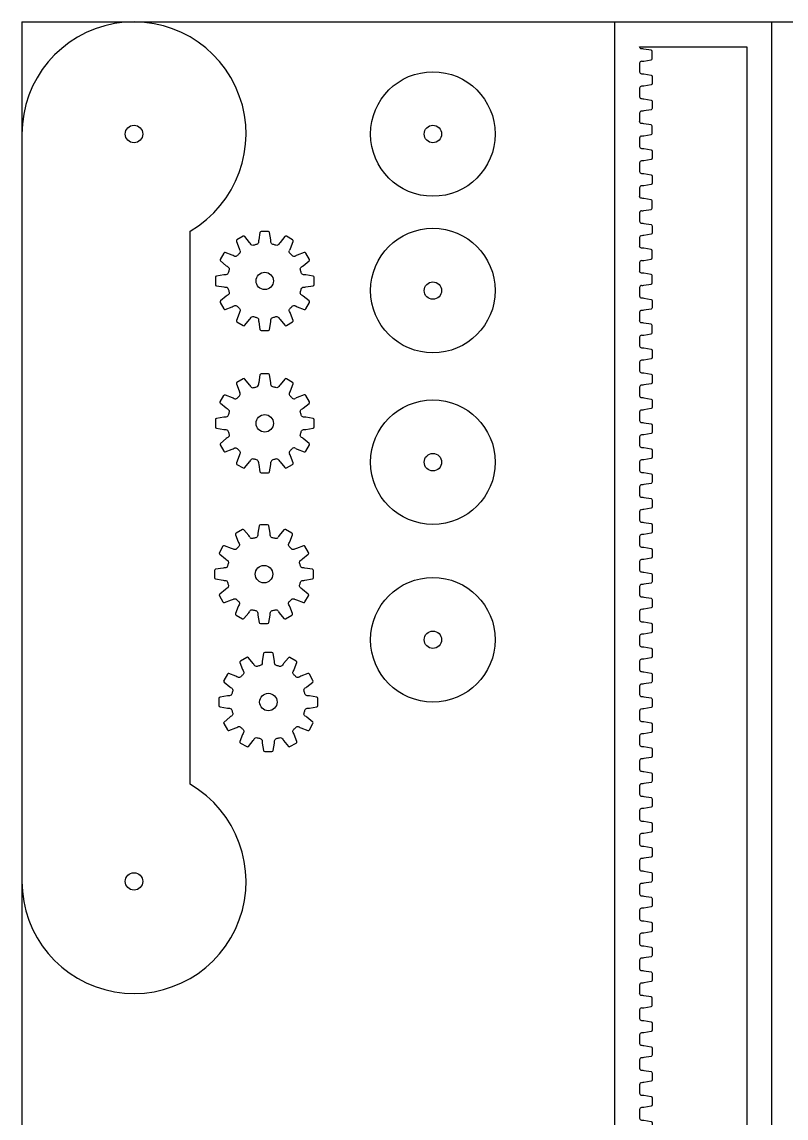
# Model space of a CAD drawing. Header units: millimetres. Extents: x -290 to 290, y -440 to 440.
# Drawn here: x -290 to 16.8, y 0 to 440 of the extents above; entities that cross this region are included whole.
import ezdxf

# ---------------------------------------------------------------- set-up
doc = ezdxf.new("R2010")
doc.units = ezdxf.units.MM
doc.linetypes.add('DASHED', pattern=[0.2067, 0.1654, -0.0413])

msp = doc.modelspace()

# ---------------------------------------------------------------- linework, layer by layer
at = {"color": 190, "linetype": 'DASHED', "lineweight": 25, "true_color": 0x8018ff}
for q in [(-290, -440), (290, 440)]:
    msp.add_line((-290, 440), q, dxfattribs=at)
msp.add_lwpolyline([(-222.5, 133.97), (-222.5, 356.03, 1.732051), (-290, 395), (-290, 95, 1.732051)], format="xyb", close=True)
msp.add_lwpolyline([(-52, 440), (11, 440), (11, -180), (-52, -180)], close=True)
for points in [[(-41.16, 424.2, 0.041311), (-40.34, 424.27), (-37.42, 424.76, 0.366629), (-37, 425.25), (-37, 428.15, 0.366629), (-37.42, 428.64), (-40.34, 429.13, 0.041311), (-41.16, 429.2), (-41.2, 429.2, -0.414214), (-42, 430), (1, 430), (1, -170), (-41.2, -170, -0.414214), (-42, -169.2), (-42, -166.6, -0.414214), (-41.2, -165.8)], [(-41.2, 424.2, 0.414214), (-42, 423.4), (-42, 420)], [(-42, 420, 0.414214), (-41.2, 419.2), (-41.16, 419.2, -0.041311), (-40.34, 419.13), (-37.42, 418.64, -0.366629), (-37, 418.15), (-37, 415.25, -0.366629), (-37.42, 414.76), (-40.34, 414.27, -0.041311), (-41.16, 414.2)], [(-41.2, 414.2, 0.414214), (-42, 413.4), (-42, 410)], [(-42, 410, 0.414214), (-41.2, 409.2), (-41.16, 409.2, -0.041311), (-40.34, 409.13), (-37.42, 408.64, -0.366629), (-37, 408.15), (-37, 405.25, -0.366629), (-37.42, 404.76), (-40.34, 404.27, -0.041311), (-41.16, 404.2)], [(-41.2, 404.2, 0.414214), (-42, 403.4), (-42, 400)], [(-41.16, 394.2, 0.041311), (-40.34, 394.27), (-37.42, 394.76, 0.366629), (-37, 395.25), (-37, 398.15, 0.366629), (-37.42, 398.64), (-40.34, 399.13, 0.041311), (-41.16, 399.2), (-41.2, 399.2, -0.414214), (-42, 400)], [(-41.2, 394.2, 0.414214), (-42, 393.4), (-42, 390)], [(-42, 390, 0.414214), (-41.2, 389.2), (-41.16, 389.2, -0.041311), (-40.34, 389.13), (-37.42, 388.64, -0.366629), (-37, 388.15), (-37, 385.25, -0.366629), (-37.42, 384.76), (-40.34, 384.27, -0.041311), (-41.16, 384.2)], [(-41.2, 384.2, 0.414214), (-42, 383.4), (-42, 380)], [(-42, 380, 0.414214), (-41.2, 379.2), (-41.16, 379.2, -0.041311), (-40.34, 379.13), (-37.42, 378.64, -0.366629), (-37, 378.15), (-37, 375.25, -0.366629), (-37.42, 374.76), (-40.34, 374.27, -0.041311), (-41.16, 374.2)], [(-41.2, 374.2, 0.414214), (-42, 373.4), (-42, 370)], [(-41.16, 364.2, 0.041311), (-40.34, 364.27), (-37.42, 364.76, 0.366629), (-37, 365.25), (-37, 368.15, 0.366629), (-37.42, 368.64), (-40.34, 369.13, 0.041311), (-41.16, 369.2), (-41.2, 369.2, -0.414214), (-42, 370)], [(-41.2, 364.2, 0.414214), (-42, 363.4), (-42, 360)], [(-42, 360, 0.414214), (-41.2, 359.2), (-41.16, 359.2, -0.041311), (-40.34, 359.13), (-37.42, 358.64, -0.366629), (-37, 358.15), (-37, 355.25, -0.366629), (-37.42, 354.76), (-40.34, 354.27, -0.041311), (-41.16, 354.2)], [(-198.16, 350.83, 0.040885), (-198.62, 351.5), (-200.53, 353.82, 0.367111), (-201.17, 353.94), (-203.68, 352.49, 0.367111), (-203.9, 351.88), (-202.84, 349.06, 0.040885), (-202.49, 348.33)], [(-190, 351.67, 0.040885), (-190.07, 352.49), (-190.56, 355.45, 0.367111), (-191.05, 355.87), (-193.95, 355.87, 0.367111), (-194.44, 355.45), (-194.93, 352.49, 0.040885), (-195, 351.67)], [(-182.51, 348.33, 0.040885), (-182.16, 349.06), (-181.1, 351.88, 0.367111), (-181.32, 352.49), (-183.83, 353.94, 0.367111), (-184.47, 353.82), (-186.38, 351.5, 0.040885), (-186.84, 350.83)], [(-41.2, 354.2, 0.414214), (-42, 353.4), (-42, 350)], [(-202.47, 348.3, -0.351), (-202.66, 347.06, 0.020636), (-203.54, 346.19, -0.351), (-204.77, 346)], [(-195, 351.64, -0.351), (-195.78, 350.67, 0.020636), (-196.98, 350.35, -0.351), (-198.14, 350.8)], [(-186.86, 350.8, -0.351), (-188.02, 350.35, 0.020636), (-189.22, 350.67, -0.351), (-190, 351.64)], [(-180.23, 346, -0.351), (-181.46, 346.19, 0.020636), (-182.34, 347.06, -0.351), (-182.53, 348.3)], [(-41.16, 344.2, 0.041311), (-40.34, 344.27), (-37.42, 344.76, 0.366629), (-37, 345.25), (-37, 348.15, 0.366629), (-37.42, 348.64), (-40.34, 349.13, 0.041311), (-41.16, 349.2), (-41.2, 349.2, -0.414214), (-42, 350)], [(-204.8, 346.02, 0.040885), (-205.54, 346.36), (-208.35, 347.42, 0.367111), (-208.96, 347.21), (-210.41, 344.69, 0.367111), (-210.29, 344.06), (-207.97, 342.15, 0.040885), (-207.3, 341.69)], [(-177.7, 341.69, 0.040885), (-177.03, 342.15), (-174.71, 344.06, 0.367111), (-174.59, 344.69), (-176.04, 347.21, 0.367111), (-176.65, 347.42), (-179.46, 346.36, 0.040885), (-180.2, 346.02)], [(-41.2, 344.2, 0.414214), (-42, 343.4), (-42, 340)], [(-207.27, 341.67, -0.351), (-206.82, 340.51, 0.020636), (-207.14, 339.31, -0.351), (-208.11, 338.53)], [(-177.73, 330.39, -0.351), (-178.18, 331.55, 0.020636), (-177.86, 332.75, -0.351), (-176.89, 333.53), (-176.86, 333.53, 0.040885), (-176.04, 333.6), (-173.08, 334.08, 0.367111), (-172.66, 334.58), (-172.66, 337.48, 0.367111), (-173.08, 337.97), (-176.04, 338.46, 0.040885), (-176.86, 338.53), (-176.89, 338.53, -0.351), (-177.86, 339.31, 0.020636), (-178.18, 340.51, -0.351), (-177.73, 341.67)], [(-41.16, 334.2, 0.041311), (-40.34, 334.27), (-37.42, 334.76, 0.366629), (-37, 335.25), (-37, 338.15, 0.366629), (-37.42, 338.64), (-40.34, 339.13, 0.041311), (-41.16, 339.2), (-41.2, 339.2, -0.414214), (-42, 340)], [(-208.14, 338.53, 0.040885), (-208.96, 338.46), (-211.92, 337.97, 0.367111), (-212.34, 337.48), (-212.34, 334.58, 0.367111), (-211.92, 334.08), (-208.96, 333.6, 0.040885), (-208.14, 333.53)], [(-207.3, 330.37, 0.040885), (-207.97, 329.91), (-210.29, 328, 0.367111), (-210.41, 327.36), (-208.96, 324.85, 0.367111), (-208.35, 324.63), (-205.54, 325.69, 0.040885), (-204.8, 326.04)], [(-208.11, 333.53, -0.351), (-207.14, 332.75, 0.020636), (-206.82, 331.55, -0.351), (-207.27, 330.39)], [(-180.2, 326.04, 0.040885), (-179.46, 325.69), (-176.65, 324.63, 0.367111), (-176.04, 324.85), (-174.59, 327.36, 0.367111), (-174.71, 328), (-177.03, 329.91, 0.040885), (-177.7, 330.37)], [(-41.2, 334.2, 0.414214), (-42, 333.4), (-42, 330)], [(-42, 330, 0.414214), (-41.2, 329.2), (-41.16, 329.2, -0.041311), (-40.34, 329.13), (-37.42, 328.64, -0.366629), (-37, 328.15), (-37, 325.25, -0.366629), (-37.42, 324.76), (-40.34, 324.27, -0.041311), (-41.16, 324.2)], [(-204.77, 326.06, -0.351), (-203.54, 325.87, 0.020636), (-202.66, 324.99, -0.351), (-202.47, 323.76)], [(-182.53, 323.76, -0.351), (-182.34, 324.99, 0.020636), (-181.46, 325.87, -0.351), (-180.23, 326.06)], [(-202.49, 323.73, 0.040885), (-202.84, 322.99), (-203.9, 320.18, 0.367111), (-203.68, 319.57), (-201.17, 318.12, 0.367111), (-200.53, 318.23), (-198.62, 320.56, 0.040885), (-198.16, 321.23)], [(-198.14, 321.26, -0.351), (-196.98, 321.71, 0.020636), (-195.78, 321.39, -0.351), (-195, 320.42)], [(-190, 320.42, -0.351), (-189.22, 321.39, 0.020636), (-188.02, 321.71, -0.351), (-186.86, 321.26)], [(-186.84, 321.23, 0.040885), (-186.38, 320.56), (-184.47, 318.23, 0.367111), (-183.83, 318.12), (-181.32, 319.57, 0.367111), (-181.1, 320.18), (-182.16, 322.99, 0.040885), (-182.51, 323.73)], [(-41.2, 324.2, 0.414214), (-42, 323.4), (-42, 320)], [(-195, 320.38, 0.040885), (-194.93, 319.57), (-194.44, 316.6, 0.367111), (-193.95, 316.19), (-191.05, 316.19, 0.367111), (-190.56, 316.6), (-190.07, 319.57, 0.040885), (-190, 320.38)], [(-41.16, 314.2, 0.041311), (-40.34, 314.27), (-37.42, 314.76, 0.366629), (-37, 315.25), (-37, 318.15, 0.366629), (-37.42, 318.64), (-40.34, 319.13, 0.041311), (-41.16, 319.2), (-41.2, 319.2, -0.414214), (-42, 320)], [(-41.2, 314.2, 0.414214), (-42, 313.4), (-42, 310)], [(-42, 310, 0.414214), (-41.2, 309.2), (-41.16, 309.2, -0.041311), (-40.34, 309.13), (-37.42, 308.64, -0.366629), (-37, 308.15), (-37, 305.25, -0.366629), (-37.42, 304.76), (-40.34, 304.27, -0.041311), (-41.16, 304.2)], [(-41.2, 304.2, 0.414214), (-42, 303.4), (-42, 300)], [(-42, 300, 0.414214), (-41.2, 299.2), (-41.16, 299.2, -0.041311), (-40.34, 299.13), (-37.42, 298.64, -0.366629), (-37, 298.15), (-37, 295.25, -0.366629), (-37.42, 294.76), (-40.34, 294.27, -0.041311), (-41.16, 294.2)], [(-198.16, 293.67, 0.040885), (-198.62, 294.34), (-200.53, 296.66, 0.367111), (-201.17, 296.78), (-203.68, 295.33, 0.367111), (-203.9, 294.72), (-202.84, 291.91, 0.040885), (-202.49, 291.17)], [(-190, 294.51, 0.040885), (-190.07, 295.33), (-190.56, 298.3, 0.367111), (-191.05, 298.71), (-193.95, 298.71, 0.367111), (-194.44, 298.3), (-194.93, 295.33, 0.040885), (-195, 294.51)], [(-182.51, 291.17, 0.040885), (-182.16, 291.91), (-181.1, 294.72, 0.367111), (-181.32, 295.33), (-183.83, 296.78, 0.367111), (-184.47, 296.66), (-186.38, 294.34, 0.040885), (-186.84, 293.67)], [(-204.77, 288.84, 0.351), (-203.54, 289.03, -0.020636), (-202.66, 289.91, 0.351), (-202.47, 291.14)], [(-198.14, 293.64, 0.351), (-196.98, 293.19, -0.020636), (-195.78, 293.51, 0.351), (-195, 294.48)], [(-186.86, 293.64, -0.351), (-188.02, 293.19, 0.020636), (-189.22, 293.51, -0.351), (-190, 294.48)], [(-182.53, 291.14, 0.351), (-182.34, 289.91, -0.020636), (-181.46, 289.03, 0.351), (-180.23, 288.84)], [(-41.2, 294.2, 0.414214), (-42, 293.4), (-42, 290)], [(-207.3, 284.53, -0.040885), (-207.97, 284.99), (-210.29, 286.9, -0.367111), (-210.41, 287.54), (-208.96, 290.05, -0.367111), (-208.35, 290.27), (-205.54, 289.21, -0.040885), (-204.8, 288.86)], [(-177.7, 284.53, 0.040885), (-177.03, 284.99), (-174.71, 286.9, 0.367111), (-174.59, 287.54), (-176.04, 290.05, 0.367111), (-176.65, 290.27), (-179.46, 289.21, 0.040885), (-180.2, 288.86)], [(-42, 290, 0.414214), (-41.2, 289.2), (-41.16, 289.2, -0.041311), (-40.34, 289.13), (-37.42, 288.64, -0.366629), (-37, 288.15), (-37, 285.25, -0.366629), (-37.42, 284.76), (-40.34, 284.27, -0.041311), (-41.16, 284.2)], [(-207.27, 284.51, -0.351), (-206.82, 283.35, 0.020636), (-207.14, 282.15, -0.351), (-208.11, 281.37)], [(-177.73, 273.23, -0.351), (-178.18, 274.39, 0.020636), (-177.86, 275.59, -0.351), (-176.89, 276.37), (-176.86, 276.37, 0.040885), (-176.04, 276.44), (-173.08, 276.93, 0.367111), (-172.66, 277.42), (-172.66, 280.32, 0.367111), (-173.08, 280.81), (-176.04, 281.3, 0.040885), (-176.86, 281.37), (-176.89, 281.37, -0.351), (-177.86, 282.15, 0.020636), (-178.18, 283.35, -0.351), (-177.73, 284.51)], [(-41.2, 284.2, 0.414214), (-42, 283.4), (-42, 280)], [(-208.14, 281.37, 0.040885), (-208.96, 281.3), (-211.92, 280.81, 0.367111), (-212.34, 280.32), (-212.34, 277.42, 0.367111), (-211.92, 276.93), (-208.96, 276.44, 0.040885), (-208.14, 276.37)], [(-42, 280, 0.414214), (-41.2, 279.2), (-41.16, 279.2, -0.041311), (-40.34, 279.13), (-37.42, 278.64, -0.366629), (-37, 278.15), (-37, 275.25, -0.366629), (-37.42, 274.76), (-40.34, 274.27, -0.041311), (-41.16, 274.2)], [(-207.3, 273.21, 0.040885), (-207.97, 272.75), (-210.29, 270.84, 0.367111), (-210.41, 270.21), (-208.96, 267.69, 0.367111), (-208.35, 267.47), (-205.54, 268.53, 0.040885), (-204.8, 268.88)], [(-208.11, 276.37, -0.351), (-207.14, 275.59, 0.020636), (-206.82, 274.39, -0.351), (-207.27, 273.23)], [(-180.2, 268.88, 0.040885), (-179.46, 268.53), (-176.65, 267.47, 0.367111), (-176.04, 267.69), (-174.59, 270.21, 0.367111), (-174.71, 270.84), (-177.03, 272.75, 0.040885), (-177.7, 273.21)], [(-41.2, 274.2, 0.414214), (-42, 273.4), (-42, 270)], [(-204.77, 268.9, -0.351), (-203.54, 268.71, 0.020636), (-202.66, 267.84, -0.351), (-202.47, 266.6)], [(-180.23, 268.9, 0.351), (-181.46, 268.71, -0.020636), (-182.34, 267.84, 0.351), (-182.53, 266.6)], [(-42, 270, 0.414214), (-41.2, 269.2), (-41.16, 269.2, -0.041311), (-40.34, 269.13), (-37.42, 268.64, -0.366629), (-37, 268.15), (-37, 265.25, -0.366629), (-37.42, 264.76), (-40.34, 264.27, -0.041311), (-41.16, 264.2)], [(-202.49, 266.57, 0.040885), (-202.84, 265.83), (-203.9, 263.02, 0.367111), (-203.68, 262.41), (-201.17, 260.96, 0.367111), (-200.53, 261.08), (-198.62, 263.4, 0.040885), (-198.16, 264.07)], [(-195, 263.26, 0.351), (-195.78, 264.23, -0.020636), (-196.98, 264.55, 0.351), (-198.14, 264.1)], [(-186.86, 264.1, 0.351), (-188.02, 264.55, -0.020636), (-189.22, 264.23, 0.351), (-190, 263.26)], [(-186.84, 264.07, 0.040885), (-186.38, 263.4), (-184.47, 261.08, 0.367111), (-183.83, 260.96), (-181.32, 262.41, 0.367111), (-181.1, 263.02), (-182.16, 265.83, 0.040885), (-182.51, 266.57)], [(-41.2, 264.2, 0.414214), (-42, 263.4), (-42, 260)], [(-195, 263.23, 0.040885), (-194.93, 262.41), (-194.44, 259.45, 0.367111), (-193.95, 259.03), (-191.05, 259.03, 0.367111), (-190.56, 259.45), (-190.07, 262.41, 0.040885), (-190, 263.23)], [(-42, 260, 0.414214), (-41.2, 259.2), (-41.16, 259.2, -0.041311), (-40.34, 259.13), (-37.42, 258.64, -0.366629), (-37, 258.15), (-37, 255.25, -0.366629), (-37.42, 254.76), (-40.34, 254.27, -0.041311), (-41.16, 254.2)], [(-41.2, 254.2, 0.414214), (-42, 253.4), (-42, 250)], [(-42, 250, 0.414214), (-41.2, 249.2), (-41.16, 249.2, -0.041311), (-40.34, 249.13), (-37.42, 248.64, -0.366629), (-37, 248.15), (-37, 245.25, -0.366629), (-37.42, 244.76), (-40.34, 244.27, -0.041311), (-41.16, 244.2)], [(-41.2, 244.2, 0.414214), (-42, 243.4), (-42, 240)], [(-190.31, 233.98, 0.040885), (-190.37, 234.79), (-190.86, 237.76, 0.367111), (-191.36, 238.18), (-194.26, 238.18, 0.367111), (-194.75, 237.76), (-195.24, 234.79, 0.040885), (-195.31, 233.98)], [(-42, 240, 0.414214), (-41.2, 239.2), (-41.16, 239.2, -0.041311), (-40.34, 239.13), (-37.42, 238.64, -0.366629), (-37, 238.15), (-37, 235.25, -0.366629), (-37.42, 234.76), (-40.34, 234.27, -0.041311), (-41.16, 234.2)], [(-198.46, 233.13, 0.040885), (-198.93, 233.8), (-200.84, 236.13, 0.367111), (-201.47, 236.24), (-203.98, 234.79, 0.367111), (-204.2, 234.18), (-203.14, 231.37, 0.040885), (-202.79, 230.63)], [(-195.31, 233.95, -0.351), (-196.09, 232.97, 0.020636), (-197.28, 232.65, -0.351), (-198.45, 233.1)], [(-187.17, 233.1, -0.351), (-188.33, 232.65, 0.020636), (-189.53, 232.97, -0.351), (-190.31, 233.95)], [(-182.82, 230.63, 0.040885), (-182.47, 231.37), (-181.41, 234.18, 0.367111), (-181.63, 234.79), (-184.14, 236.24, 0.367111), (-184.78, 236.13), (-186.69, 233.8, 0.040885), (-187.15, 233.13)], [(-41.2, 234.2, 0.414214), (-42, 233.4), (-42, 230)], [(-205.1, 228.32, 0.040885), (-205.84, 228.67), (-208.66, 229.73, 0.367111), (-209.27, 229.51), (-210.72, 227, 0.367111), (-210.6, 226.36), (-208.28, 224.45, 0.040885), (-207.6, 223.99)], [(-202.78, 230.6, -0.351), (-202.97, 229.37, 0.020636), (-203.84, 228.49, -0.351), (-205.08, 228.3)], [(-180.54, 228.3, -0.351), (-181.77, 228.49, 0.020636), (-182.65, 229.37, -0.351), (-182.84, 230.6)], [(-178.01, 223.99, 0.040885), (-177.34, 224.45), (-175.01, 226.36, 0.367111), (-174.9, 227), (-176.35, 229.51, 0.367111), (-176.96, 229.73), (-179.77, 228.67, 0.040885), (-180.51, 228.32)], [(-42, 230, 0.414214), (-41.2, 229.2), (-41.16, 229.2, -0.041311), (-40.34, 229.13), (-37.42, 228.64, -0.366629), (-37, 228.15), (-37, 225.25, -0.366629), (-37.42, 224.76), (-40.34, 224.27, -0.041311), (-41.16, 224.2)], [(-208.45, 220.83, 0.040885), (-209.26, 220.77), (-212.23, 220.28, 0.367111), (-212.65, 219.78), (-212.65, 216.88, 0.367111), (-212.23, 216.39), (-209.26, 215.9, 0.040885), (-208.45, 215.83)], [(-207.58, 223.97, -0.351), (-207.12, 222.81, 0.020636), (-207.44, 221.61, -0.351), (-208.42, 220.83)], [(-178.04, 212.69, -0.351), (-178.49, 213.86, 0.020636), (-178.17, 215.05, -0.351), (-177.19, 215.83), (-177.16, 215.83, 0.040885), (-176.35, 215.9), (-173.38, 216.39, 0.367111), (-172.96, 216.88), (-172.96, 219.78, 0.367111), (-173.38, 220.28), (-176.35, 220.77, 0.040885), (-177.16, 220.83), (-177.19, 220.83, -0.351), (-178.17, 221.61, 0.020636), (-178.49, 222.81, -0.351), (-178.04, 223.97)], [(-41.2, 224.2, 0.414214), (-42, 223.4), (-42, 220)], [(-42, 220, 0.414214), (-41.2, 219.2), (-41.16, 219.2, -0.041311), (-40.34, 219.13), (-37.42, 218.64, -0.366629), (-37, 218.15), (-37, 215.25, -0.366629), (-37.42, 214.76), (-40.34, 214.27, -0.041311), (-41.16, 214.2)], [(-208.42, 215.83, -0.351), (-207.44, 215.05, 0.020636), (-207.12, 213.86, -0.351), (-207.58, 212.69)], [(-207.6, 212.68, 0.040885), (-208.28, 212.21), (-210.6, 210.3, 0.367111), (-210.72, 209.67), (-209.27, 207.16, 0.367111), (-208.66, 206.94), (-205.84, 208, 0.040885), (-205.1, 208.35)], [(-180.51, 208.35, 0.040885), (-179.77, 208), (-176.96, 206.94, 0.367111), (-176.35, 207.16), (-174.9, 209.67, 0.367111), (-175.01, 210.3), (-177.34, 212.21, 0.040885), (-178.01, 212.68)], [(-41.2, 214.2, 0.414214), (-42, 213.4), (-42, 210)], [(-205.08, 208.36, -0.351), (-203.84, 208.17, 0.020636), (-202.97, 207.3, -0.351), (-202.78, 206.06)], [(-182.84, 206.06, -0.351), (-182.65, 207.3, 0.020636), (-181.77, 208.17, -0.351), (-180.54, 208.36)], [(-42, 210, 0.414214), (-41.2, 209.2), (-41.16, 209.2, -0.041311), (-40.34, 209.13), (-37.42, 208.64, -0.366629), (-37, 208.15), (-37, 205.25, -0.366629), (-37.42, 204.76), (-40.34, 204.27, -0.041311), (-41.16, 204.2)], [(-202.79, 206.04, 0.040885), (-203.14, 205.3), (-204.2, 202.48, 0.367111), (-203.98, 201.87), (-201.47, 200.42, 0.367111), (-200.84, 200.54), (-198.93, 202.86, 0.040885), (-198.46, 203.54)], [(-198.45, 203.56, -0.351), (-197.28, 204.02, 0.020636), (-196.09, 203.7, -0.351), (-195.31, 202.72)], [(-195.31, 202.69, 0.040885), (-195.24, 201.88), (-194.75, 198.91, 0.367111), (-194.26, 198.49), (-191.36, 198.49, 0.367111), (-190.86, 198.91), (-190.37, 201.88, 0.040885), (-190.31, 202.69)], [(-190.31, 202.72, -0.351), (-189.53, 203.7, 0.020636), (-188.33, 204.02, -0.351), (-187.17, 203.56)], [(-187.15, 203.54, 0.040885), (-186.69, 202.86), (-184.78, 200.54, 0.367111), (-184.14, 200.42), (-181.63, 201.87, 0.367111), (-181.41, 202.48), (-182.47, 205.3, 0.040885), (-182.82, 206.04)], [(-41.2, 204.2, 0.414214), (-42, 203.4), (-42, 200)], [(-42, 200, 0.414214), (-41.2, 199.2), (-41.16, 199.2, -0.041311), (-40.34, 199.13), (-37.42, 198.64, -0.366629), (-37, 198.15), (-37, 195.25, -0.366629), (-37.42, 194.76), (-40.34, 194.27, -0.041311), (-41.16, 194.2)], [(-41.2, 194.2, 0.414214), (-42, 193.4), (-42, 190)], [(-42, 190, 0.414214), (-41.2, 189.2), (-41.16, 189.2, -0.041311), (-40.34, 189.13), (-37.42, 188.64, -0.366629), (-37, 188.15), (-37, 185.25, -0.366629), (-37.42, 184.76), (-40.34, 184.27, -0.041311), (-41.16, 184.2)], [(-196.71, 181.8, 0.040885), (-197.17, 182.47), (-199.08, 184.8, 0.367111), (-199.71, 184.91), (-202.23, 183.46, 0.367111), (-202.45, 182.85), (-201.39, 180.04, 0.040885), (-201.04, 179.3)], [(-188.55, 182.65, 0.040885), (-188.62, 183.46), (-189.11, 186.43, 0.367111), (-189.6, 186.85), (-192.5, 186.85, 0.367111), (-192.99, 186.43), (-193.48, 183.46, 0.040885), (-193.55, 182.65)], [(-181.06, 179.3, 0.040885), (-180.71, 180.04), (-179.65, 182.85, 0.367111), (-179.87, 183.46), (-182.38, 184.91, 0.367111), (-183.02, 184.8), (-184.93, 182.47, 0.040885), (-185.39, 181.8)], [(-193.55, 182.62, -0.351), (-194.33, 181.64, 0.020636), (-195.53, 181.32, -0.351), (-196.69, 181.77)], [(-185.41, 181.77, -0.351), (-186.57, 181.32, 0.020636), (-187.77, 181.64, -0.351), (-188.55, 182.62)], [(-41.2, 184.2, 0.414214), (-42, 183.4), (-42, 180)], [(-203.35, 176.99, 0.040885), (-204.09, 177.34), (-206.9, 178.4, 0.367111), (-207.51, 178.18), (-208.96, 175.67, 0.367111), (-208.84, 175.03), (-206.52, 173.12, 0.040885), (-205.85, 172.66)], [(-201.02, 179.27, -0.351), (-201.21, 178.04, 0.020636), (-202.08, 177.16, -0.351), (-203.32, 176.97)], [(-178.78, 176.97, -0.351), (-180.01, 177.16, 0.020636), (-180.89, 178.04, -0.351), (-181.08, 179.27)], [(-176.25, 172.66, 0.040885), (-175.58, 173.12), (-173.26, 175.03, 0.367111), (-173.14, 175.67), (-174.59, 178.18, 0.367111), (-175.2, 178.4), (-178.01, 177.34, 0.040885), (-178.75, 176.99)], [(-42, 180, 0.414214), (-41.2, 179.2), (-41.16, 179.2, -0.041311), (-40.34, 179.13), (-37.42, 178.64, -0.366629), (-37, 178.15), (-37, 175.25, -0.366629), (-37.42, 174.76), (-40.34, 174.27, -0.041311), (-41.16, 174.2)], [(-205.82, 172.64, -0.351), (-205.37, 171.48, 0.020636), (-205.69, 170.28, -0.351), (-206.66, 169.5)], [(-176.28, 161.36, -0.351), (-176.73, 162.53, 0.020636), (-176.41, 163.72, -0.351), (-175.44, 164.5), (-175.41, 164.5, 0.040885), (-174.59, 164.57), (-171.62, 165.06, 0.367111), (-171.21, 165.55), (-171.21, 168.45, 0.367111), (-171.62, 168.95), (-174.59, 169.44, 0.040885), (-175.41, 169.5), (-175.44, 169.5, -0.351), (-176.41, 170.28, 0.020636), (-176.73, 171.48, -0.351), (-176.28, 172.64)], [(-41.2, 174.2, 0.414214), (-42, 173.4), (-42, 170)], [(-206.69, 169.5, 0.040885), (-207.51, 169.44), (-210.47, 168.95, 0.367111), (-210.89, 168.45), (-210.89, 165.55, 0.367111), (-210.47, 165.06), (-207.51, 164.57, 0.040885), (-206.69, 164.5)], [(-42, 170, 0.414214), (-41.2, 169.2), (-41.16, 169.2, -0.041311), (-40.34, 169.13), (-37.42, 168.64, -0.366629), (-37, 168.15), (-37, 165.25, -0.366629), (-37.42, 164.76), (-40.34, 164.27, -0.041311), (-41.16, 164.2)], [(-206.66, 164.5, -0.351), (-205.69, 163.72, 0.020636), (-205.37, 162.53, -0.351), (-205.82, 161.36)], [(-41.2, 164.2, 0.414214), (-42, 163.4), (-42, 160)], [(-205.85, 161.35, 0.040885), (-206.52, 160.88), (-208.84, 158.97, 0.367111), (-208.96, 158.34), (-207.51, 155.83, 0.367111), (-206.9, 155.61), (-204.09, 156.67, 0.040885), (-203.35, 157.02)], [(-178.75, 157.02, 0.040885), (-178.01, 156.67), (-175.2, 155.61, 0.367111), (-174.59, 155.83), (-173.14, 158.34, 0.367111), (-173.26, 158.97), (-175.58, 160.88, 0.040885), (-176.25, 161.35)], [(-42, 160, 0.414214), (-41.2, 159.2), (-41.16, 159.2, -0.041311), (-40.34, 159.13), (-37.42, 158.64, -0.366629), (-37, 158.15), (-37, 155.25, -0.366629), (-37.42, 154.76), (-40.34, 154.27, -0.041311), (-41.16, 154.2)], [(-203.32, 157.03, -0.351), (-202.08, 156.84, 0.020636), (-201.21, 155.97, -0.351), (-201.02, 154.73)], [(-201.04, 154.71, 0.040885), (-201.39, 153.97), (-202.45, 151.15, 0.367111), (-202.23, 150.54), (-199.71, 149.09, 0.367111), (-199.08, 149.21), (-197.17, 151.53, 0.040885), (-196.71, 152.21)], [(-185.39, 152.21, 0.040885), (-184.93, 151.53), (-183.02, 149.21, 0.367111), (-182.38, 149.09), (-179.87, 150.54, 0.367111), (-179.65, 151.15), (-180.71, 153.97, 0.040885), (-181.06, 154.71)], [(-181.08, 154.73, -0.351), (-180.89, 155.97, 0.020636), (-180.01, 156.84, -0.351), (-178.78, 157.03)], [(-41.2, 154.2, 0.414214), (-42, 153.4), (-42, 150)], [(-196.69, 152.23, -0.351), (-195.53, 152.69, 0.020636), (-194.33, 152.37, -0.351), (-193.55, 151.39)], [(-193.55, 151.36, 0.040885), (-193.48, 150.55), (-192.99, 147.58, 0.367111), (-192.5, 147.16), (-189.6, 147.16, 0.367111), (-189.11, 147.58), (-188.62, 150.55, 0.040885), (-188.55, 151.36)], [(-188.55, 151.39, -0.351), (-187.77, 152.37, 0.020636), (-186.57, 152.69, -0.351), (-185.41, 152.23)], [(-42, 150, 0.414214), (-41.2, 149.2), (-41.16, 149.2, -0.041311), (-40.34, 149.13), (-37.42, 148.64, -0.366629), (-37, 148.15), (-37, 145.25, -0.366629), (-37.42, 144.76), (-40.34, 144.27, -0.041311), (-41.16, 144.2)], [(-41.2, 144.2, 0.414214), (-42, 143.4), (-42, 140)], [(-42, 140, 0.414214), (-41.2, 139.2), (-41.16, 139.2, -0.041311), (-40.34, 139.13), (-37.42, 138.64, -0.366629), (-37, 138.15), (-37, 135.25, -0.366629), (-37.42, 134.76), (-40.34, 134.27, -0.041311), (-41.16, 134.2)], [(-41.2, 134.2, 0.414214), (-42, 133.4), (-42, 130)], [(-42, 130, 0.414214), (-41.2, 129.2), (-41.16, 129.2, -0.041311), (-40.34, 129.13), (-37.42, 128.64, -0.366629), (-37, 128.15), (-37, 125.25, -0.366629), (-37.42, 124.76), (-40.34, 124.27, -0.041311), (-41.16, 124.2)], [(-41.2, 124.2, 0.414214), (-42, 123.4), (-42, 120)], [(-42, 120, 0.414214), (-41.2, 119.2), (-41.16, 119.2, -0.041311), (-40.34, 119.13), (-37.42, 118.64, -0.366629), (-37, 118.15), (-37, 115.25, -0.366629), (-37.42, 114.76), (-40.34, 114.27, -0.041311), (-41.16, 114.2)], [(-41.2, 114.2, 0.414214), (-42, 113.4), (-42, 110)], [(-42, 110, 0.414214), (-41.2, 109.2), (-41.16, 109.2, -0.041311), (-40.34, 109.13), (-37.42, 108.64, -0.366629), (-37, 108.15), (-37, 105.25, -0.366629), (-37.42, 104.76), (-40.34, 104.27, -0.041311), (-41.16, 104.2)], [(-41.2, 104.2, 0.414214), (-42, 103.4), (-42, 100)], [(-42, 100, 0.414214), (-41.2, 99.2), (-41.16, 99.2, -0.041311), (-40.34, 99.13), (-37.42, 98.64, -0.366629), (-37, 98.15), (-37, 95.25, -0.366629), (-37.42, 94.76), (-40.34, 94.27, -0.041311), (-41.16, 94.2)], [(-41.2, 94.2, 0.414214), (-42, 93.4), (-42, 90)], [(-42, 90, 0.414214), (-41.2, 89.2), (-41.16, 89.2, -0.041311), (-40.34, 89.13), (-37.42, 88.64, -0.366629), (-37, 88.15), (-37, 85.25, -0.366629), (-37.42, 84.76), (-40.34, 84.27, -0.041311), (-41.16, 84.2)], [(-41.2, 84.2, 0.414214), (-42, 83.4), (-42, 80)], [(-42, 80, 0.414214), (-41.2, 79.2), (-41.16, 79.2, -0.041311), (-40.34, 79.13), (-37.42, 78.64, -0.366629), (-37, 78.15), (-37, 75.25, -0.366629), (-37.42, 74.76), (-40.34, 74.27, -0.041311), (-41.16, 74.2)], [(-41.2, 74.2, 0.414214), (-42, 73.4), (-42, 70)], [(-42, 70, 0.414214), (-41.2, 69.2), (-41.16, 69.2, -0.041311), (-40.34, 69.13), (-37.42, 68.64, -0.366629), (-37, 68.15), (-37, 65.25, -0.366629), (-37.42, 64.76), (-40.34, 64.27, -0.041311), (-41.16, 64.2)], [(-41.2, 64.2, 0.414214), (-42, 63.4), (-42, 60)], [(-42, 60, 0.414214), (-41.2, 59.2), (-41.16, 59.2, -0.041311), (-40.34, 59.13), (-37.42, 58.64, -0.366629), (-37, 58.15), (-37, 55.25, -0.366629), (-37.42, 54.76), (-40.34, 54.27, -0.041311), (-41.16, 54.2)], [(-41.2, 54.2, 0.414214), (-42, 53.4), (-42, 50)], [(-41.16, 44.2, 0.041311), (-40.34, 44.27), (-37.42, 44.76, 0.366629), (-37, 45.25), (-37, 48.15, 0.366629), (-37.42, 48.64), (-40.34, 49.13, 0.041311), (-41.16, 49.2), (-41.2, 49.2, -0.414214), (-42, 50)], [(-41.2, 44.2, 0.414214), (-42, 43.4), (-42, 40)], [(-42, 40, 0.414214), (-41.2, 39.2), (-41.16, 39.2, -0.041311), (-40.34, 39.13), (-37.42, 38.64, -0.366629), (-37, 38.15), (-37, 35.25, -0.366629), (-37.42, 34.76), (-40.34, 34.27, -0.041311), (-41.16, 34.2)], [(-41.2, 34.2, 0.414214), (-42, 33.4), (-42, 30)], [(-42, 30, 0.414214), (-41.2, 29.2), (-41.16, 29.2, -0.041311), (-40.34, 29.13), (-37.42, 28.64, -0.366629), (-37, 28.15), (-37, 25.25, -0.366629), (-37.42, 24.76), (-40.34, 24.27, -0.041311), (-41.16, 24.2)], [(-41.2, 24.2, 0.414214), (-42, 23.4), (-42, 20)], [(-42, 20, 0.414214), (-41.2, 19.2), (-41.16, 19.2, -0.041311), (-40.34, 19.13), (-37.42, 18.64, -0.366629), (-37, 18.15), (-37, 15.25, -0.366629), (-37.42, 14.76), (-40.34, 14.27, -0.041311), (-41.16, 14.2)], [(-41.2, 14.2, 0.414214), (-42, 13.4), (-42, 10)], [(-42, 10, 0.414214), (-41.2, 9.2), (-41.16, 9.2, -0.041311), (-40.34, 9.13), (-37.42, 8.64, -0.366629), (-37, 8.15), (-37, 5.25, -0.366629), (-37.42, 4.76), (-40.34, 4.27, -0.041311), (-41.16, 4.2)], [(-41.2, 4.2, 0.414214), (-42, 3.4), (-42, 0)], [(-42, 0, 0.414214), (-41.2, -0.8), (-41.16, -0.8, -0.041311), (-40.34, -0.87), (-37.42, -1.36, -0.366629), (-37, -1.85), (-37, -4.75, -0.366629), (-37.42, -5.24), (-40.34, -5.73, -0.041311), (-41.16, -5.8)]]:
    msp.add_lwpolyline(points, format="xyb")
for centre, radius in [((-125, 395), 25), ((-245, 395), 3.5), ((-125, 395), 3.5), ((-125, 332.15), 25), ((-192.5, 336.03), 3.5), ((-125, 332.15), 3.5), ((-125, 263.28), 25), ((-192.5, 278.87), 3.5), ((-125, 263.28), 3.5), ((-192.81, 218.33), 3.5), ((-125, 192), 25), ((-125, 192), 3.5), ((-191.05, 167), 3.5), ((-245, 95), 3.5)]:
    msp.add_circle(centre, radius)

doc.saveas('drawing.dxf')
